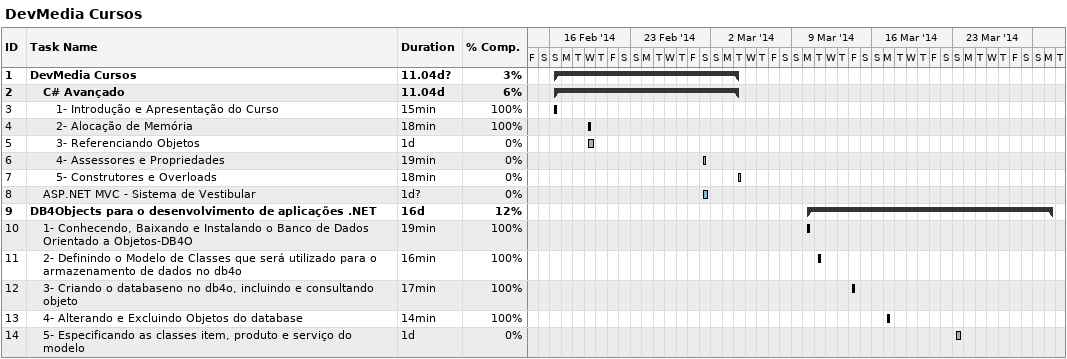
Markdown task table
DevMedia Cursos

| ID | Level | Task | Duration | Start | Finish | % complete |
|---|---|---|---|---|---|---|
| 1 | 1 | **DevMedia Cursos** | 11.04d? | 2014-02-16 | 2014-03-04 | 3 |
| 2 | 2 | **C# Avançado** | 11.04d | 2014-02-16 | 2014-03-04 | 6 |
| 3 | 3 | 1- Introdução e Apresentação do Curso | 15min | 2014-02-16 | 2014-02-16 | 100 |
| 4 | 3 | 2- Alocação de Memória | 18min | 2014-02-19 | 2014-02-19 | 100 |
| 5 | 3 | 3- Referenciando Objetos | 1d | 2014-02-19 | 2014-02-19 | 0 |
| 6 | 3 | 4- Assessores e Propriedades | 19min | 2014-03-01 | 2014-03-01 | 0 |
| 7 | 3 | 5- Construtores e Overloads | 18min | 2014-03-04 | 2014-03-04 | 0 |
| 8 | 2 | ASP.NET MVC - Sistema de Vestibular | 1d? | 2014-03-01 | 2014-03-01 | 0 |
| 9 | 1 | **DB4Objects para o desenvolvimento de aplicações .NET** | 16d | 2014-03-10 | 2014-03-31 | 12 |
| 10 | 2 | 1- Conhecendo, Baixando e Instalando o Banco de Dados Orientado a Objetos-DB4O | 19min | 2014-03-10 | 2014-03-10 | 100 |
| 11 | 2 | 2- Definindo o Modelo de Classes que será utilizado para o armazenamento de dados no db4o | 16min | 2014-03-11 | 2014-03-11 | 100 |
| 12 | 2 | 3- Criando o databaseno no db4o, incluindo e consultando objeto | 17min | 2014-03-14 | 2014-03-14 | 100 |
| 13 | 2 | 4- Alterando e Excluindo Objetos do database | 14min | 2014-03-17 | 2014-03-17 | 100 |
| 14 | 2 | 5- Especificando as classes item, produto e serviço do modelo | 1d | 2014-03-23 | 2014-03-23 | 0 |
